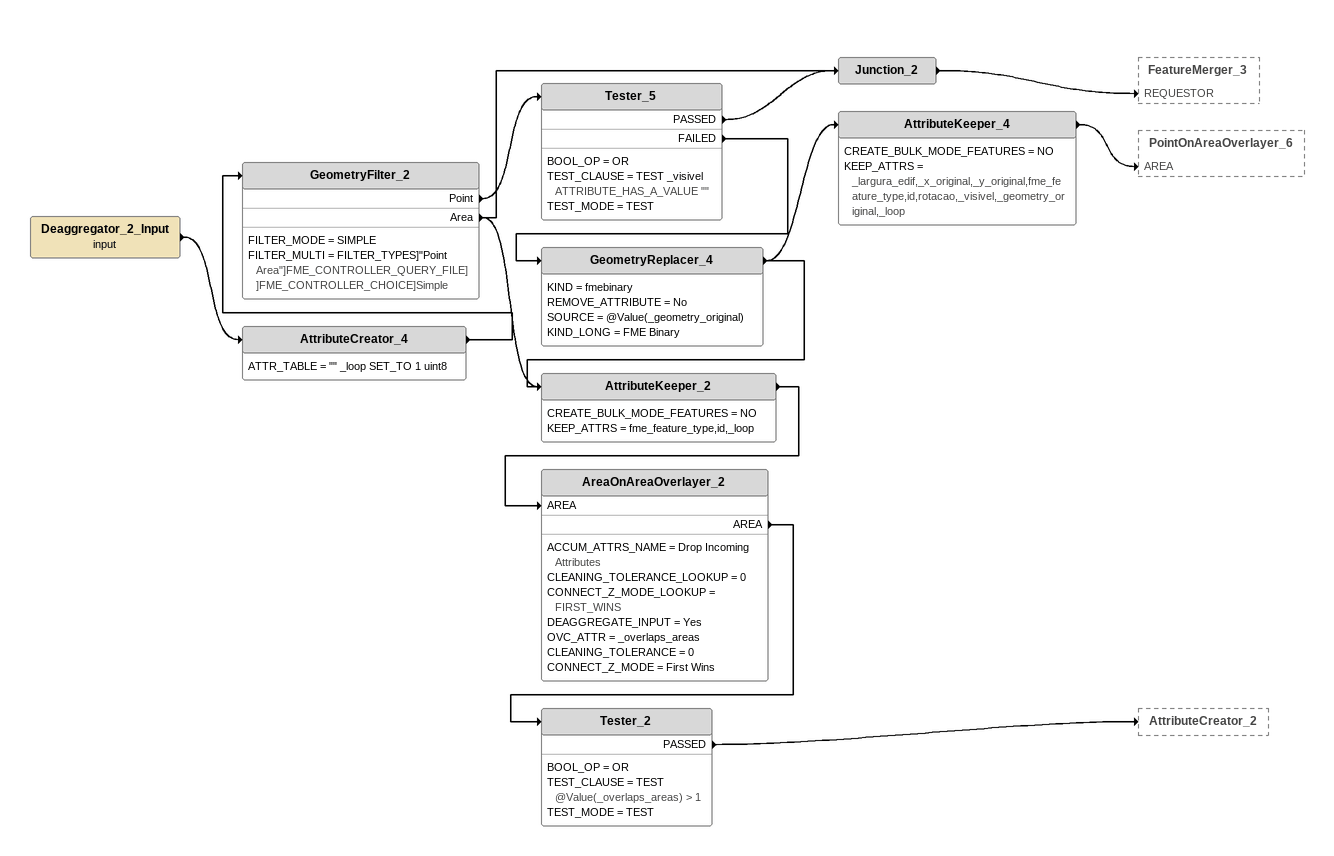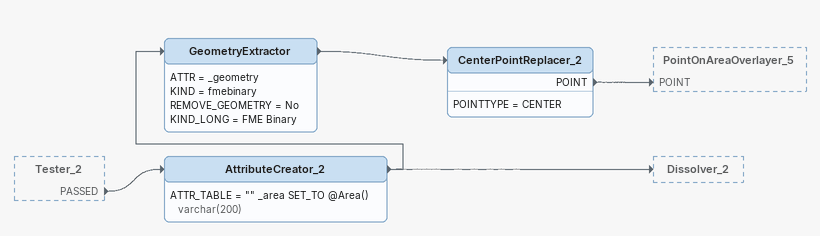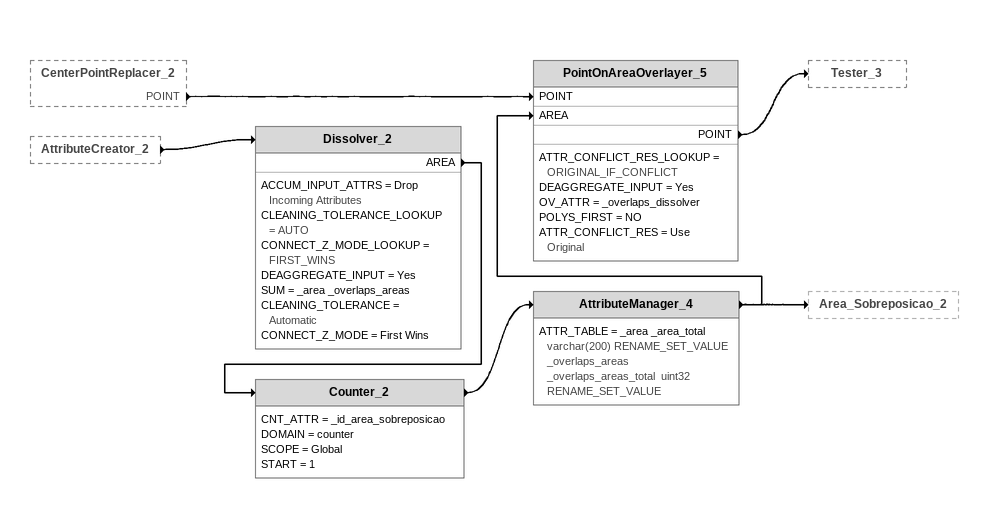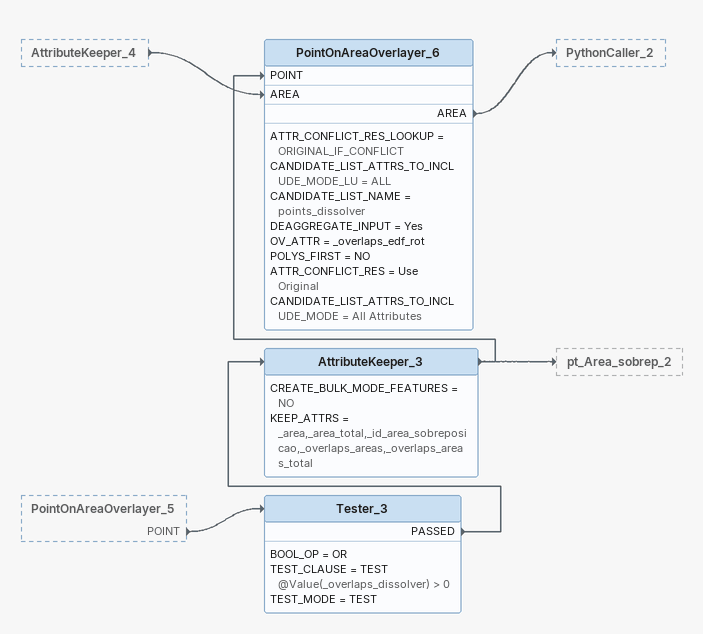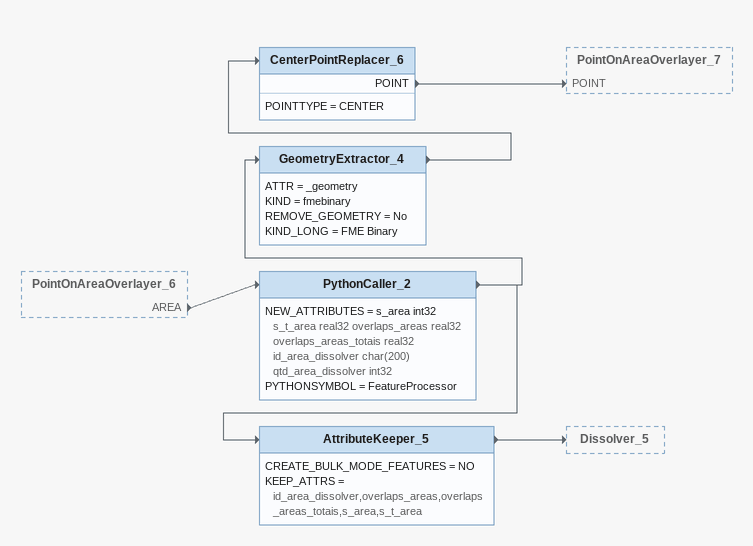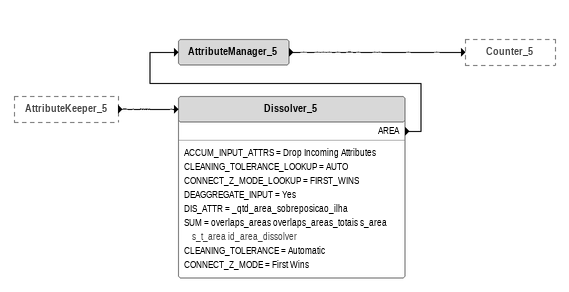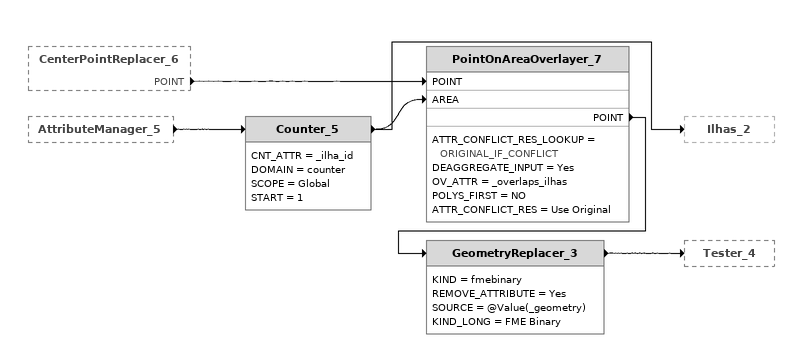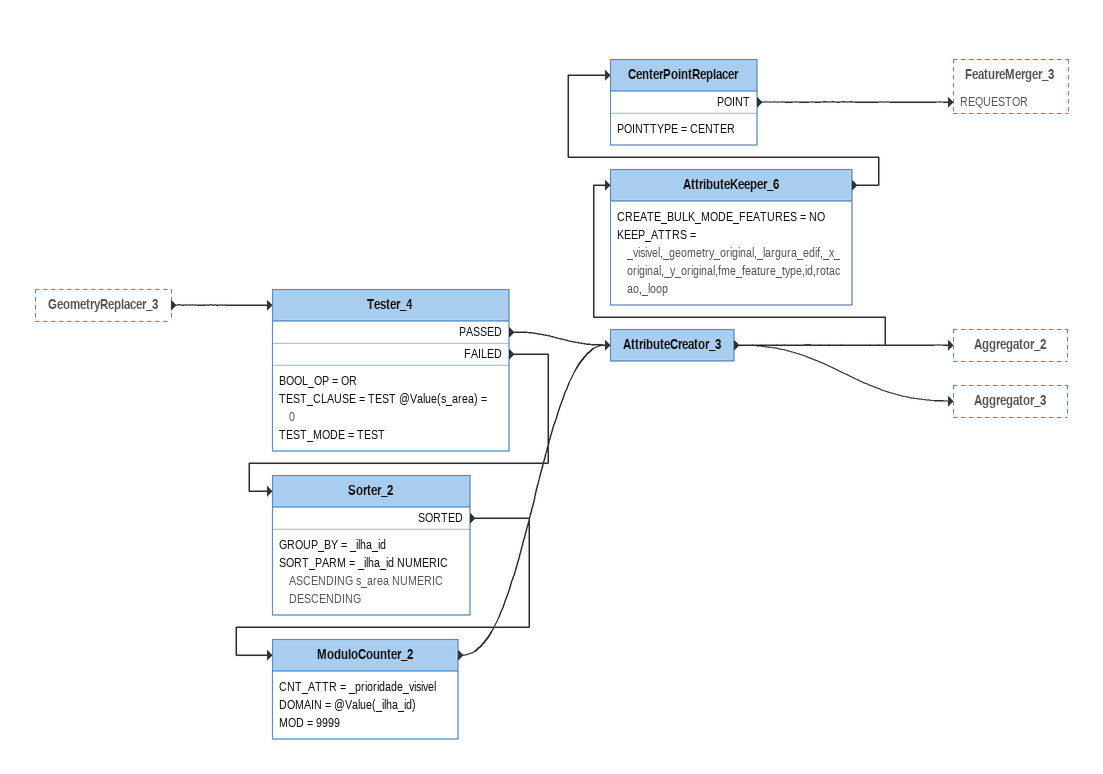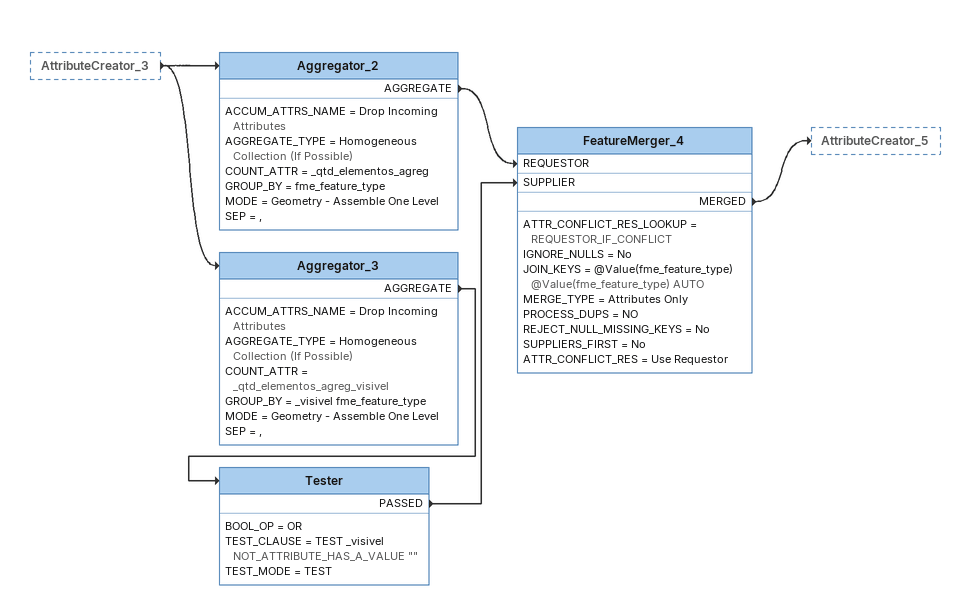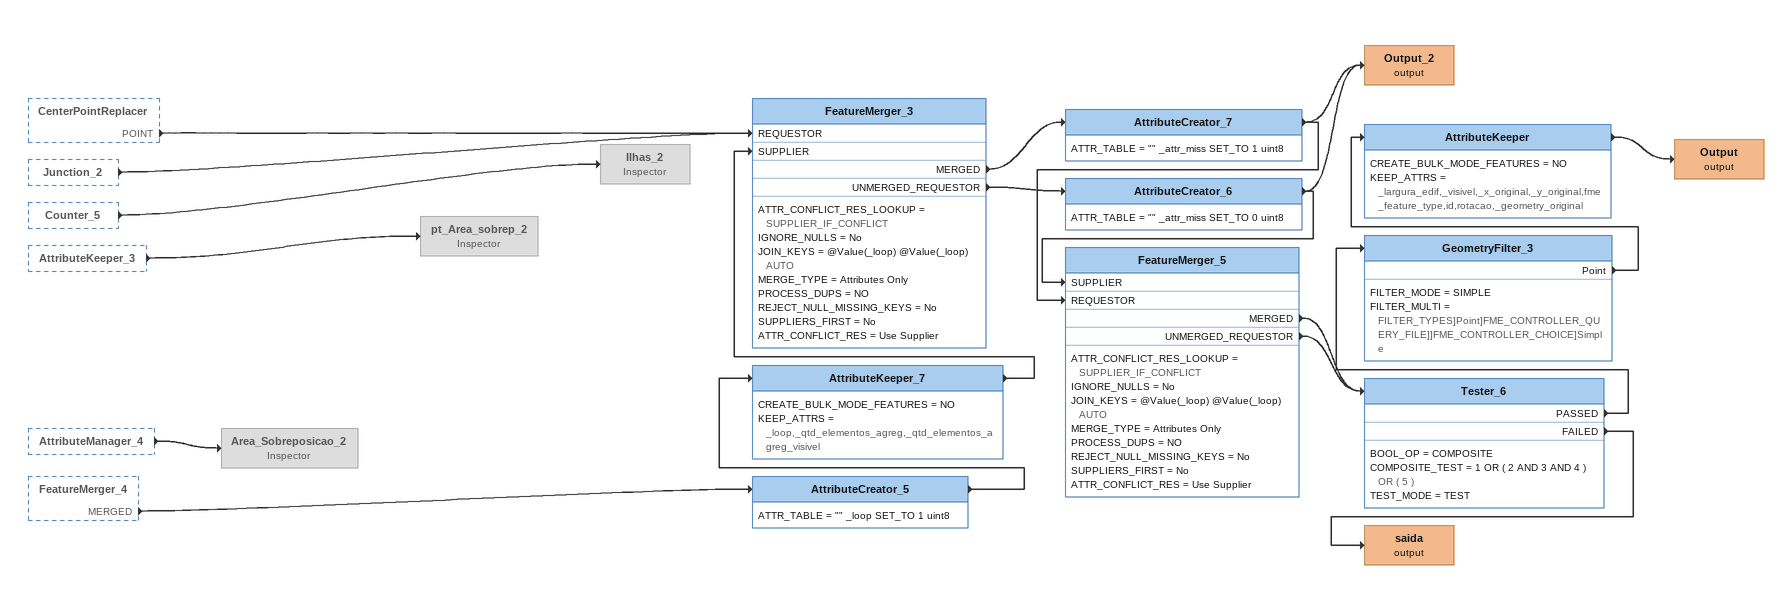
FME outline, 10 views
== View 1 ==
Deaggregator_2_Input (input)
    -> AttributeCreator_4
AttributeCreator_4
    ATTR_TABLE = "" _loop SET_TO 1 uint8
    -> GeometryFilter_2
GeometryFilter_2
    FILTER_MODE = SIMPLE
    FILTER_MULTI = FILTER_TYPES]"Point Area"]FME_CONTROLLER_QUERY_FILE]]FME_CONTROLLER_CHOICE]Simple
    Point -> Tester_5
    Area -> AttributeKeeper_2
    Area -> Junction_2
Tester_5
    BOOL_OP = OR
    TEST_CLAUSE = TEST _visivel ATTRIBUTE_HAS_A_VALUE ""
    TEST_MODE = TEST
    PASSED -> Junction_2
    FAILED -> GeometryReplacer_4
Junction_2
    -> FeatureMerger_3 [REQUESTOR]
GeometryReplacer_4
    KIND = fmebinary
    REMOVE_ATTRIBUTE = No
    SOURCE = @Value(_geometry_original)
    KIND_LONG = FME Binary
    -> AttributeKeeper_2
    -> AttributeKeeper_4
AttributeKeeper_4
    CREATE_BULK_MODE_FEATURES = NO
    KEEP_ATTRS = _largura_edif,_x_original,_y_original,fme_feature_type,id,rotacao,_visivel,_geometry_original,_loop
    -> PointOnAreaOverlayer_6 [AREA]
AttributeKeeper_2
    CREATE_BULK_MODE_FEATURES = NO
    KEEP_ATTRS = fme_feature_type,id,_loop
    -> AreaOnAreaOverlayer_2 [AREA]
AreaOnAreaOverlayer_2
    ACCUM_ATTRS_NAME = Drop Incoming Attributes
    CLEANING_TOLERANCE_LOOKUP = 0
    CONNECT_Z_MODE_LOOKUP = FIRST_WINS
    DEAGGREGATE_INPUT = Yes
    OVC_ATTR = _overlaps_areas
    CLEANING_TOLERANCE = 0
    CONNECT_Z_MODE = First Wins
    AREA -> Tester_2
Tester_2
    BOOL_OP = OR
    TEST_CLAUSE = TEST @Value(_overlaps_areas) > 1
    TEST_MODE = TEST
    PASSED -> AttributeCreator_2

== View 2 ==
Tester_2 [outside]
    PASSED -> AttributeCreator_2
AttributeCreator_2
    ATTR_TABLE = "" _area SET_TO @Area() varchar(200)
    -> Dissolver_2
    -> GeometryExtractor
GeometryExtractor
    ATTR = _geometry
    KIND = fmebinary
    REMOVE_GEOMETRY = No
    KIND_LONG = FME Binary
    -> CenterPointReplacer_2
CenterPointReplacer_2
    POINTTYPE = CENTER
    POINT -> PointOnAreaOverlayer_5 [POINT]

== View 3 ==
CenterPointReplacer_2 [outside]
    POINT -> PointOnAreaOverlayer_5 [POINT]
AttributeCreator_2 [outside]
    -> Dissolver_2
Dissolver_2
    ACCUM_INPUT_ATTRS = Drop Incoming Attributes
    CLEANING_TOLERANCE_LOOKUP = AUTO
    CONNECT_Z_MODE_LOOKUP = FIRST_WINS
    DEAGGREGATE_INPUT = Yes
    SUM = _area _overlaps_areas
    CLEANING_TOLERANCE = Automatic
    CONNECT_Z_MODE = First Wins
    AREA -> Counter_2
Counter_2
    CNT_ATTR = _id_area_sobreposicao
    DOMAIN = counter
    SCOPE = Global
    START = 1
    -> AttributeManager_4
AttributeManager_4
    ATTR_TABLE = _area _area_total  varchar(200) RENAME_SET_VALUE _overlaps_areas _overlaps_areas_total  uint32 RENAME_SET_VALUE
    -> PointOnAreaOverlayer_5 [AREA]
    -> Area_Sobreposicao_2
PointOnAreaOverlayer_5
    ATTR_CONFLICT_RES_LOOKUP = ORIGINAL_IF_CONFLICT
    DEAGGREGATE_INPUT = Yes
    OV_ATTR = _overlaps_dissolver
    POLYS_FIRST = NO
    ATTR_CONFLICT_RES = Use Original
    POINT -> Tester_3

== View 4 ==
AttributeKeeper_4 [outside]
    -> PointOnAreaOverlayer_6 [AREA]
PointOnAreaOverlayer_5 [outside]
    POINT -> Tester_3
Tester_3
    BOOL_OP = OR
    TEST_CLAUSE = TEST @Value(_overlaps_dissolver) > 0
    TEST_MODE = TEST
    PASSED -> AttributeKeeper_3
AttributeKeeper_3
    CREATE_BULK_MODE_FEATURES = NO
    KEEP_ATTRS = _area,_area_total,_id_area_sobreposicao,_overlaps_areas,_overlaps_areas_total
    -> pt_Area_sobrep_2
    -> PointOnAreaOverlayer_6 [POINT]
PointOnAreaOverlayer_6
    ATTR_CONFLICT_RES_LOOKUP = ORIGINAL_IF_CONFLICT
    CANDIDATE_LIST_ATTRS_TO_INCLUDE_MODE_LU = ALL
    CANDIDATE_LIST_NAME = points_dissolver
    DEAGGREGATE_INPUT = Yes
    OV_ATTR = _overlaps_edf_rot
    POLYS_FIRST = NO
    ATTR_CONFLICT_RES = Use Original
    CANDIDATE_LIST_ATTRS_TO_INCLUDE_MODE = All Attributes
    AREA -> PythonCaller_2

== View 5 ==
PointOnAreaOverlayer_6 [outside]
    AREA -> PythonCaller_2
PythonCaller_2
    NEW_ATTRIBUTES = s_area int32 s_t_area real32 overlaps_areas real32 overlaps_areas_totais real32 id_area_dissolver char(200) qtd_area_dissolver int32
    PYTHONSYMBOL = FeatureProcessor
    -> AttributeKeeper_5
    -> GeometryExtractor_4
GeometryExtractor_4
    ATTR = _geometry
    KIND = fmebinary
    REMOVE_GEOMETRY = No
    KIND_LONG = FME Binary
    -> CenterPointReplacer_6
CenterPointReplacer_6
    POINTTYPE = CENTER
    POINT -> PointOnAreaOverlayer_7 [POINT]
AttributeKeeper_5
    CREATE_BULK_MODE_FEATURES = NO
    KEEP_ATTRS = id_area_dissolver,overlaps_areas,overlaps_areas_totais,s_area,s_t_area
    -> Dissolver_5

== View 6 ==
AttributeKeeper_5 [outside]
    -> Dissolver_5
Dissolver_5
    ACCUM_INPUT_ATTRS = Drop Incoming Attributes
    CLEANING_TOLERANCE_LOOKUP = AUTO
    CONNECT_Z_MODE_LOOKUP = FIRST_WINS
    DEAGGREGATE_INPUT = Yes
    DIS_ATTR = _qtd_area_sobreposicao_ilha
    SUM = overlaps_areas overlaps_areas_totais s_area s_t_area id_area_dissolver
    CLEANING_TOLERANCE = Automatic
    CONNECT_Z_MODE = First Wins
    AREA -> AttributeManager_5
AttributeManager_5
    -> Counter_5

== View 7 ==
CenterPointReplacer_6 [outside]
    POINT -> PointOnAreaOverlayer_7 [POINT]
AttributeManager_5 [outside]
    -> Counter_5
Counter_5
    CNT_ATTR = _ilha_id
    DOMAIN = counter
    SCOPE = Global
    START = 1
    -> PointOnAreaOverlayer_7 [AREA]
    -> Ilhas_2
PointOnAreaOverlayer_7
    ATTR_CONFLICT_RES_LOOKUP = ORIGINAL_IF_CONFLICT
    DEAGGREGATE_INPUT = Yes
    OV_ATTR = _overlaps_ilhas
    POLYS_FIRST = NO
    ATTR_CONFLICT_RES = Use Original
    POINT -> GeometryReplacer_3
GeometryReplacer_3
    KIND = fmebinary
    REMOVE_ATTRIBUTE = Yes
    SOURCE = @Value(_geometry)
    KIND_LONG = FME Binary
    -> Tester_4

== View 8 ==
GeometryReplacer_3 [outside]
    -> Tester_4
Tester_4
    BOOL_OP = OR
    TEST_CLAUSE = TEST @Value(s_area) = 0
    TEST_MODE = TEST
    PASSED -> AttributeCreator_3
    FAILED -> Sorter_2
Sorter_2
    GROUP_BY = _ilha_id
    SORT_PARM = _ilha_id NUMERIC ASCENDING s_area NUMERIC DESCENDING
    SORTED -> ModuloCounter_2
ModuloCounter_2
    CNT_ATTR = _prioridade_visivel
    DOMAIN = @Value(_ilha_id)
    MOD = 9999
    -> AttributeCreator_3
AttributeCreator_3
    -> AttributeKeeper_6
    -> Aggregator_2
    -> Aggregator_3
AttributeKeeper_6
    CREATE_BULK_MODE_FEATURES = NO
    KEEP_ATTRS = _visivel,_geometry_original,_largura_edif,_x_original,_y_original,fme_feature_type,id,rotacao,_loop
    -> CenterPointReplacer
CenterPointReplacer
    POINTTYPE = CENTER
    POINT -> FeatureMerger_3 [REQUESTOR]

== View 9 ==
AttributeCreator_3 [outside]
    -> Aggregator_2
    -> Aggregator_3
Aggregator_2
    ACCUM_ATTRS_NAME = Drop Incoming Attributes
    AGGREGATE_TYPE = Homogeneous Collection (If Possible)
    COUNT_ATTR = _qtd_elementos_agreg
    GROUP_BY = fme_feature_type
    MODE = Geometry - Assemble One Level
    SEP = ,
    AGGREGATE -> FeatureMerger_4 [REQUESTOR]
Aggregator_3
    ACCUM_ATTRS_NAME = Drop Incoming Attributes
    AGGREGATE_TYPE = Homogeneous Collection (If Possible)
    COUNT_ATTR = _qtd_elementos_agreg_visivel
    GROUP_BY = _visivel fme_feature_type
    MODE = Geometry - Assemble One Level
    SEP = ,
    AGGREGATE -> Tester
Tester
    BOOL_OP = OR
    TEST_CLAUSE = TEST _visivel NOT_ATTRIBUTE_HAS_A_VALUE ""
    TEST_MODE = TEST
    PASSED -> FeatureMerger_4 [SUPPLIER]
FeatureMerger_4
    ATTR_CONFLICT_RES_LOOKUP = REQUESTOR_IF_CONFLICT
    IGNORE_NULLS = No
    JOIN_KEYS = @Value(fme_feature_type) @Value(fme_feature_type) AUTO
    MERGE_TYPE = Attributes Only
    PROCESS_DUPS = NO
    REJECT_NULL_MISSING_KEYS = No
    SUPPLIERS_FIRST = No
    ATTR_CONFLICT_RES = Use Requestor
    MERGED -> AttributeCreator_5

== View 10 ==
CenterPointReplacer [outside]
    POINT -> FeatureMerger_3 [REQUESTOR]
Junction_2 [outside]
    -> FeatureMerger_3 [REQUESTOR]
Counter_5 [outside]
    -> Ilhas_2
AttributeKeeper_3 [outside]
    -> pt_Area_sobrep_2
AttributeManager_4 [outside]
    -> Area_Sobreposicao_2
FeatureMerger_4 [outside]
    MERGED -> AttributeCreator_5
AttributeCreator_5
    ATTR_TABLE = "" _loop SET_TO 1 uint8
    -> AttributeKeeper_7
AttributeKeeper_7
    CREATE_BULK_MODE_FEATURES = NO
    KEEP_ATTRS = _loop,_qtd_elementos_agreg,_qtd_elementos_agreg_visivel
    -> FeatureMerger_3 [SUPPLIER]
FeatureMerger_3
    ATTR_CONFLICT_RES_LOOKUP = SUPPLIER_IF_CONFLICT
    IGNORE_NULLS = No
    JOIN_KEYS = @Value(_loop) @Value(_loop) AUTO
    MERGE_TYPE = Attributes Only
    PROCESS_DUPS = NO
    REJECT_NULL_MISSING_KEYS = No
    SUPPLIERS_FIRST = No
    ATTR_CONFLICT_RES = Use Supplier
    MERGED -> AttributeCreator_7
    UNMERGED_REQUESTOR -> AttributeCreator_6
AttributeCreator_7
    ATTR_TABLE = "" _attr_miss SET_TO 1 uint8
    -> FeatureMerger_5 [REQUESTOR]
    -> Output_2 (output)
AttributeCreator_6
    ATTR_TABLE = "" _attr_miss SET_TO 0 uint8
    -> FeatureMerger_5 [SUPPLIER]
    -> Output_2 (output)
Output_2 (output)
FeatureMerger_5
    ATTR_CONFLICT_RES_LOOKUP = SUPPLIER_IF_CONFLICT
    IGNORE_NULLS = No
    JOIN_KEYS = @Value(_loop) @Value(_loop) AUTO
    MERGE_TYPE = Attributes Only
    PROCESS_DUPS = NO
    REJECT_NULL_MISSING_KEYS = No
    SUPPLIERS_FIRST = No
    ATTR_CONFLICT_RES = Use Supplier
    MERGED -> Tester_6
    UNMERGED_REQUESTOR -> Tester_6
Tester_6
    BOOL_OP = COMPOSITE
    COMPOSITE_TEST = 1 OR ( 2 AND 3 AND 4 ) OR ( 5 )
    TEST_MODE = TEST
    PASSED -> GeometryFilter_3
    FAILED -> saida (output)
GeometryFilter_3
    FILTER_MODE = SIMPLE
    FILTER_MULTI = FILTER_TYPES]Point]FME_CONTROLLER_QUERY_FILE]]FME_CONTROLLER_CHOICE]Simple
    Point -> AttributeKeeper
AttributeKeeper
    CREATE_BULK_MODE_FEATURES = NO
    KEEP_ATTRS = _largura_edif,_visivel,_x_original,_y_original,fme_feature_type,id,rotacao,_geometry_original
    -> Output (output)
Output (output)
saida (output)
Ilhas_2: Inspector [off]
pt_Area_sobrep_2: Inspector [off]
Area_Sobreposicao_2: Inspector [off]
